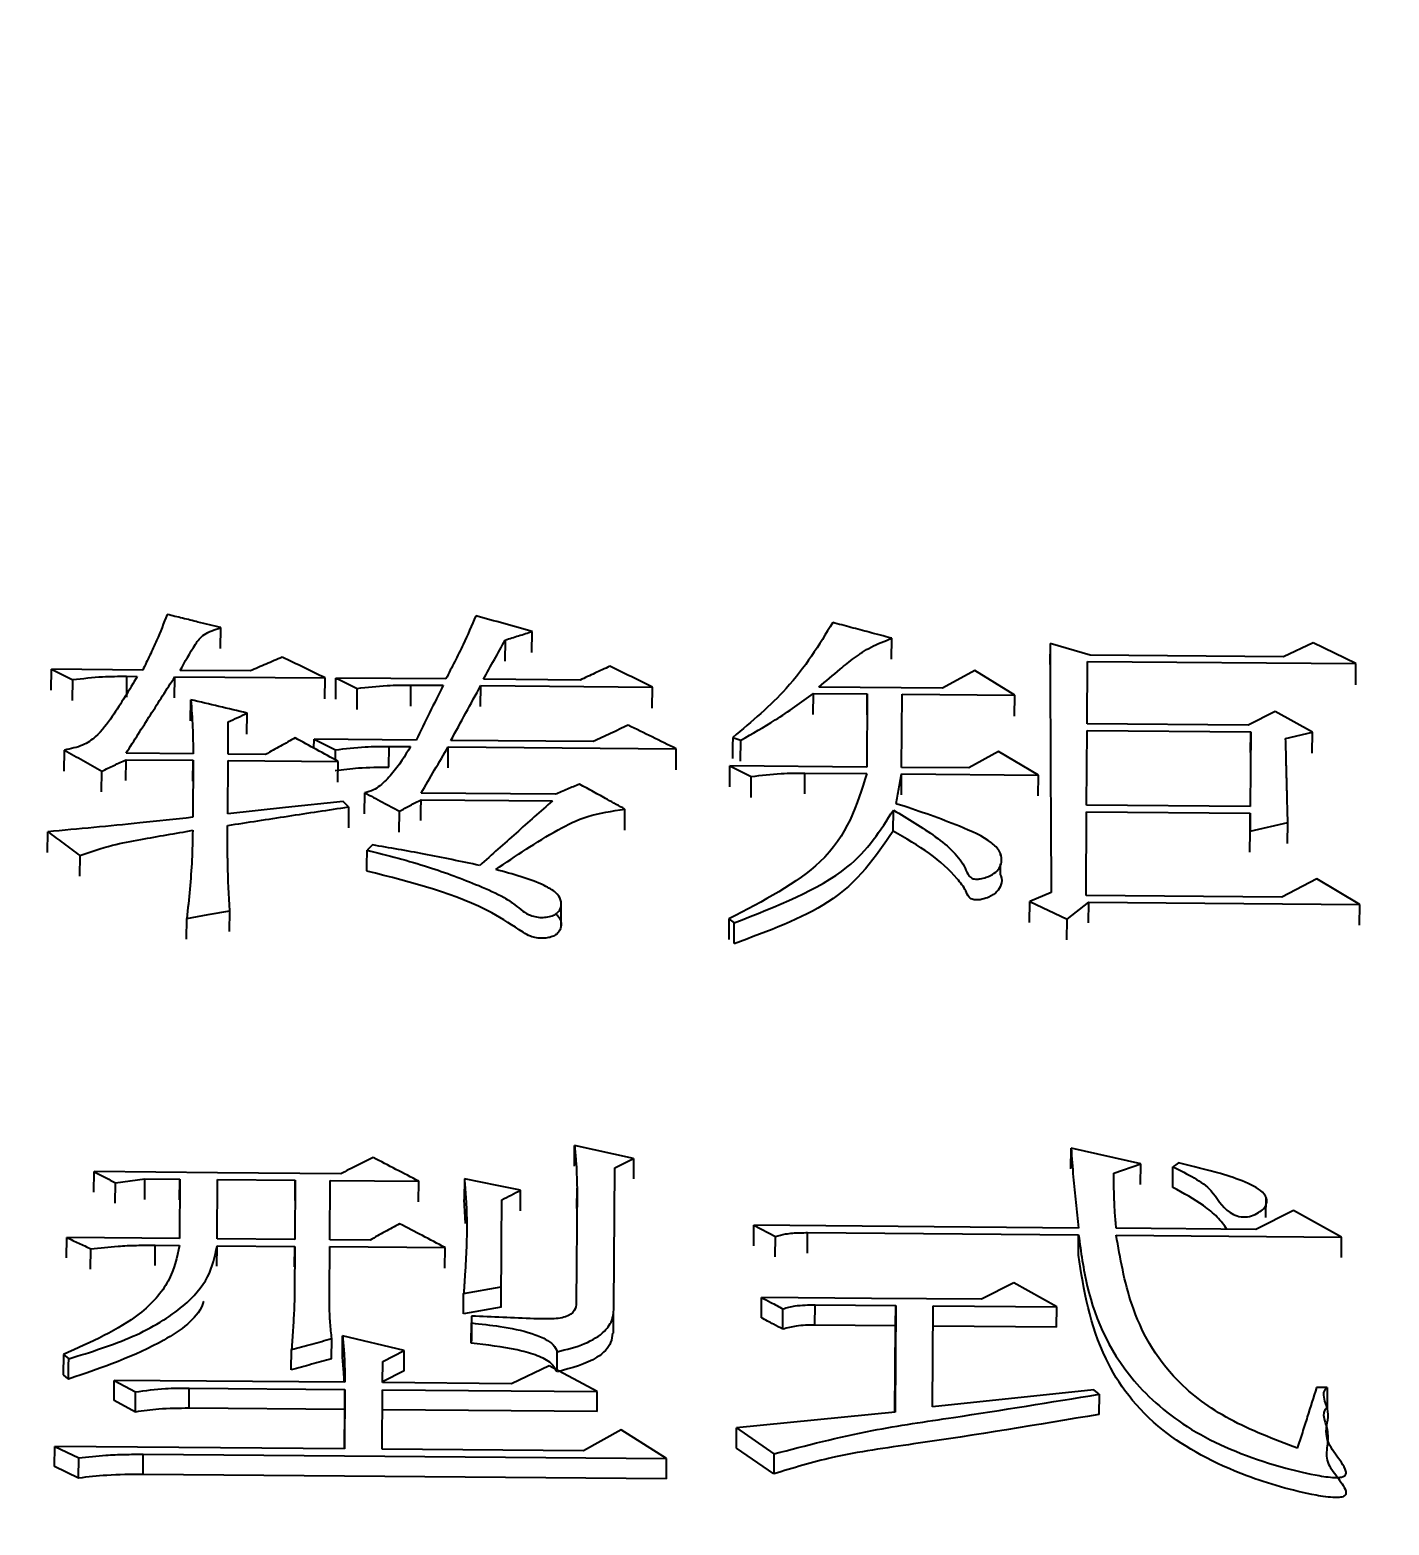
# Model space of a CAD drawing. Header units: millimetres. Extents: x 1726 to 4771, y 590 to 2743.
# Drawn here: x 2463.23 to 2468.71, y 2326.59 to 2332.62 of the extents above; entities that cross this region are included whole.
import ezdxf

# ---------------------------------------------------------------- set-up
doc = ezdxf.new("R2010")
doc.units = ezdxf.units.MM
doc.layers.add('AM_5', color=3, linetype='Continuous', lineweight=25)
doc.styles.add('SLDTEXTSTYLE1', font='txt.shx', dxfattribs={"width": 0.7, "bigfont": 'gbcbig.shx'})
doc.dimstyles.new('SLDDIMSTYLE12$0', dxfattribs={"dimtxt": 12, "dimasz": 10, "dimexe": 0, "dimexo": 0.0625, "dimgap": 0.875, "dimtad": 1, "dimdec": 1, "dimlfac": 1.8, "dimrnd": 1e-09, "dimzin": 12, "dimdsep": 46, "dimtxsty": 'SLDTEXTSTYLE1', "dimcen": 0.09, "dimdle": 8.16, "dimclrd": 3, "dimclre": 3, "dimadec": 0, "dimazin": 3, "dimtfac": 1, "dimtdec": 1, "dimtofl": 0, "dimtmove": 0, "dimatfit": 3, "dimfxl": 0, "dimfrac": 2, "dimtolj": 1, "dimlwd": 5, "dimlwe": 5, "dimarcsym": 0})

# ---------------------------------------------------------------- blocks, each defined once
blk = doc.blocks.new('*D50')
at = {"layer": 'AM_5', "color": 3, "lineweight": 5, "transparency": 16777216}
blk.add_line((2709.5179, 2483.6796), (2315.1182, 2483.6796), dxfattribs=at)
at = {"layer": 'AM_5', "color": 3, "linetype": 'Continuous', "lineweight": 5, "transparency": 16777216}
for p, q in [((2315.1182, 2473.6796), (2315.1182, 2159.8939)), ((2721.1936, 2149.8939), (2315.1182, 2149.8939))]:
    blk.add_line(p, q, dxfattribs=at)
at = {"layer": 'AM_5', "color": 3, "transparency": 16777216}
for points in [[(2313.4515, 2473.6796), (2316.7848, 2473.6796), (2315.1182, 2483.6796)], [(2313.4515, 2159.8939), (2316.7848, 2159.8939), (2315.1182, 2149.8939)]]:
    blk.add_solid(points, dxfattribs=at)
at = {"layer": 'Defpoints', "color": 0, "transparency": 16777216}
for p in [(2709.5804, 2483.6796), (2315.1182, 2149.8939), (2721.2561, 2149.8939)]:
    blk.add_point(p, dxfattribs=at)
at = {"layer": 'AM_5', "color": 0, "transparency": 16777216, "insert": (2300.5289, 2316.7867), "char_height": 12, "attachment_point": 5, "rotation": 90, "style": 'SLDTEXTSTYLE1'}
blk.add_mtext('\\A1;{\\H2.28571x;335}', dxfattribs=at)

msp = doc.modelspace()

# ---------------------------------------------------------------- linework, layer by layer
at = {"color": 7, "linetype": 'Continuous', "lineweight": 25}
for p, q in [((2464.0028, 2330.1263), (2464.0035, 2330.2112)), ((2465.2574, 2330.1108), (2465.2582, 2330.1957)), ((2465.1498, 2330.1609), (2465.149, 2330.0761)), ((2466.7068, 2330.0835), (2466.7076, 2330.1683)), ((2467.3456, 2330.1477), (2467.3449, 2330.0629)), ((2467.5076, 2330.1004), (2467.3456, 2330.1477)), ((2468.4058, 2330.1491), (2468.2864, 2330.094)), ((2468.5783, 2330.066), (2468.4058, 2330.1491)), ((2467.4952, 2329.8231), (2467.4967, 2330.075)), ((2467.4967, 2330.075), (2468.5783, 2330.066)), ((2468.2864, 2330.094), (2467.5076, 2330.1004)), ((2463.3201, 2329.9585), (2463.3209, 2330.0432)), ((2463.6887, 2330.0401), (2463.3209, 2330.0432)), ((2463.6236, 2330.015), (2463.6229, 2329.9303)), ((2463.6236, 2330.015), (2463.6669, 2330.0146)), ((2463.8176, 2329.9287), (2463.8184, 2330.0134)), ((2463.8184, 2330.0134), (2464.4241, 2330.0083)), ((2464.1214, 2330.0365), (2463.8401, 2330.0388)), ((2467.0421, 2330.0378), (2466.9119, 2329.9671)), ((2467.2038, 2329.9389), (2467.0421, 2330.0378)), ((2468.5776, 2329.9812), (2468.5783, 2330.066)), ((2463.4064, 2329.9168), (2463.4072, 2330.0014)), ((2464.4233, 2329.9237), (2464.4241, 2330.0083)), ((2464.4666, 2329.9233), (2464.4674, 2330.0079)), ((2464.9109, 2330.0043), (2464.4674, 2330.0079)), ((2464.5529, 2329.8815), (2464.5537, 2329.9661)), ((2464.7693, 2329.8951), (2464.7701, 2329.9797)), ((2464.7701, 2329.9797), (2464.8999, 2329.9787)), ((2465.0505, 2329.8928), (2465.0513, 2329.9774)), ((2465.0513, 2329.9774), (2465.7436, 2329.9716)), ((2465.4517, 2329.9998), (2465.0623, 2330.003)), ((2465.7428, 2329.887), (2465.7436, 2329.9716)), ((2466.9119, 2329.9671), (2466.4143, 2329.9712)), ((2463.8819, 2329.8357), (2463.8827, 2329.9202)), ((2466.3917, 2329.8611), (2466.3925, 2329.9457)), ((2466.3925, 2329.9457), (2466.6088, 2329.9439)), ((2466.6088, 2329.9439), (2466.6071, 2329.649)), ((2466.6081, 2329.8593), (2466.6088, 2329.9439)), ((2466.7477, 2329.6478), (2466.7495, 2329.9427)), ((2466.7495, 2329.9427), (2467.2038, 2329.9389)), ((2467.203, 2329.8543), (2467.2038, 2329.9389)), ((2464.0328, 2329.7016), (2464.0336, 2329.8312)), ((2464.1088, 2329.7823), (2464.1095, 2329.8667)), ((2468.2527, 2329.8735), (2468.1442, 2329.8177)), ((2468.4036, 2329.7897), (2468.2527, 2329.8735)), ((2467.4932, 2329.4954), (2467.495, 2329.7972)), ((2467.495, 2329.7972), (2468.1548, 2329.7917)), ((2468.1442, 2329.8177), (2467.4952, 2329.8231)), ((2468.1548, 2329.7917), (2468.153, 2329.49)), ((2468.1541, 2329.7073), (2468.1548, 2329.7917)), ((2468.2953, 2329.7647), (2468.4036, 2329.7897)), ((2468.4028, 2329.7052), (2468.4036, 2329.7897)), ((2463.3722, 2329.6332), (2463.373, 2329.7175)), ((2464.379, 2329.7254), (2464.3794, 2329.761)), ((2464.7904, 2329.7576), (2464.3794, 2329.761)), ((2464.4653, 2329.6779), (2464.4656, 2329.7188)), ((2464.6813, 2329.6482), (2464.6821, 2329.7326)), ((2464.6821, 2329.7326), (2464.7686, 2329.7318)), ((2464.9193, 2329.6463), (2464.92, 2329.7306)), ((2464.92, 2329.7306), (2465.8395, 2329.7229)), ((2465.5043, 2329.7516), (2464.931, 2329.7564)), ((2465.8387, 2329.6386), (2465.8395, 2329.7229)), ((2466.0669, 2329.7677), (2466.0993, 2329.7571)), ((2466.0985, 2329.6727), (2466.0993, 2329.7571)), ((2467.1375, 2329.7121), (2467.0181, 2329.6455)), ((2467.2992, 2329.6172), (2467.1375, 2329.7121)), ((2463.6209, 2329.5948), (2463.6216, 2329.679)), ((2463.6216, 2329.679), (2463.8921, 2329.6768)), ((2463.8922, 2329.7028), (2463.6218, 2329.705)), ((2463.8921, 2329.6768), (2463.8907, 2329.4468)), ((2463.8913, 2329.5925), (2463.8921, 2329.6768)), ((2464.0314, 2329.4614), (2464.0327, 2329.6756)), ((2464.0327, 2329.6756), (2464.4762, 2329.6719)), ((2464.1843, 2329.7003), (2464.0328, 2329.7016)), ((2464.4754, 2329.5877), (2464.4762, 2329.6719)), ((2466.0546, 2329.5693), (2466.0554, 2329.6536)), ((2466.0554, 2329.6536), (2466.1417, 2329.6112)), ((2466.6071, 2329.649), (2466.0554, 2329.6536)), ((2467.0181, 2329.6455), (2466.7477, 2329.6478)), ((2463.5232, 2329.5488), (2463.524, 2329.633)), ((2466.1409, 2329.527), (2466.1417, 2329.6112)), ((2466.3574, 2329.5408), (2466.3581, 2329.625)), ((2466.3581, 2329.625), (2466.6069, 2329.6229)), ((2466.7468, 2329.5375), (2466.7475, 2329.6218)), ((2466.7475, 2329.6218), (2467.2992, 2329.6172)), ((2467.2984, 2329.533), (2467.2992, 2329.6172)), ((2464.5828, 2329.4613), (2464.5835, 2329.5459)), ((2465.3516, 2329.5394), (2464.8108, 2329.5439)), ((2464.5183, 2329.4888), (2464.4968, 2329.5099)), ((2464.5183, 2329.4888), (2464.5176, 2329.4048)), ((2464.723, 2329.3873), (2464.7238, 2329.4714)), ((2464.8106, 2329.5178), (2465.3406, 2329.5134)), ((2465.6318, 2329.3954), (2465.6326, 2329.4795)), ((2466.7135, 2329.3914), (2466.7143, 2329.4759)), ((2467.491, 2329.1318), (2467.493, 2329.4693)), ((2467.493, 2329.4693), (2468.1529, 2329.4638)), ((2468.153, 2329.49), (2467.4932, 2329.4954)), ((2468.1521, 2329.3797), (2468.1529, 2329.4638)), ((2468.1529, 2329.4638), (2468.1524, 2329.3903)), ((2468.1524, 2329.3903), (2468.3041, 2329.4258)), ((2468.3033, 2329.3418), (2468.3041, 2329.4258)), ((2463.3054, 2329.3047), (2463.3062, 2329.3886)), ((2468.1516, 2329.3064), (2468.1524, 2329.3903)), ((2463.4352, 2329.2928), (2463.4345, 2329.209)), ((2464.6148, 2329.3356), (2464.593, 2329.3147)), ((2467.1462, 2329.2928), (2467.1463, 2329.3009)), ((2467.1455, 2329.2166), (2467.1459, 2329.259)), ((2468.4217, 2329.1983), (2468.2806, 2329.1253)), ((2468.5942, 2329.0961), (2468.4217, 2329.1983)), ((2467.2629, 2329.0235), (2467.2637, 2329.1072)), ((2467.3504, 2329.1436), (2467.2637, 2329.1072)), ((2467.2637, 2329.1072), (2467.4147, 2329.0368)), ((2467.4147, 2329.0368), (2467.5017, 2329.1052)), ((2468.2806, 2329.1253), (2467.491, 2329.1318)), ((2467.5009, 2329.0216), (2467.5017, 2329.1052)), ((2467.5017, 2329.1052), (2468.5942, 2329.0961)), ((2464.0391, 2328.9866), (2464.0399, 2329.0702)), ((2465.375, 2329.0114), (2465.3758, 2329.0956)), ((2468.5934, 2329.0125), (2468.5942, 2329.0961)), ((2463.8658, 2328.9562), (2463.8666, 2329.0397)), ((2466.0517, 2329.0375), (2466.0732, 2329.0213)), ((2466.0725, 2328.9378), (2466.0732, 2329.0213)), ((2467.4139, 2328.9532), (2467.4147, 2329.0368)), ((2465.4287, 2328.0417), (2465.4295, 2328.1243)), ((2465.6672, 2328.0727), (2465.4295, 2328.1243)), ((2467.4299, 2328.0305), (2467.4307, 2328.1131)), ((2467.7115, 2328.0502), (2467.4307, 2328.1131)), ((2465.5878, 2327.4777), (2465.5912, 2328.0347)), ((2465.5912, 2328.0347), (2465.6672, 2328.0727)), ((2465.6672, 2328.0727), (2465.6664, 2327.9902)), ((2467.6031, 2328.0125), (2467.7115, 2328.0502)), ((2467.7108, 2327.9677), (2467.7115, 2328.0502)), ((2467.8405, 2327.9555), (2467.8413, 2328.0381)), ((2463.4918, 2327.9366), (2463.4925, 2328.0191)), ((2463.578, 2327.8917), (2463.5788, 2327.9741)), ((2463.6971, 2327.9073), (2463.6979, 2327.9897)), ((2463.6979, 2327.9897), (2463.8385, 2327.9885)), ((2463.8385, 2327.9885), (2463.837, 2327.7498)), ((2463.8377, 2327.9061), (2463.8385, 2327.9885)), ((2463.9885, 2327.7485), (2463.9899, 2327.9873)), ((2463.9899, 2327.9873), (2464.3036, 2327.9847)), ((2464.3036, 2327.9847), (2464.3022, 2327.7459)), ((2464.3029, 2327.9023), (2464.3036, 2327.9847)), ((2464.4428, 2327.7447), (2464.4443, 2327.9835)), ((2464.4443, 2327.9835), (2464.8012, 2327.9805)), ((2464.8004, 2327.8981), (2464.8012, 2327.9805)), ((2464.9852, 2327.9901), (2464.9844, 2327.9076)), ((2464.99, 2327.8102), (2464.9844, 2327.9075)), ((2465.2113, 2327.8615), (2465.212, 2327.9439)), ((2465.4393, 2327.9531), (2465.4364, 2327.4902)), ((2465.4385, 2327.8707), (2465.4393, 2327.9531)), ((2468.2158, 2327.8338), (2468.2165, 2327.9167)), ((2468.327, 2327.8626), (2468.1751, 2327.7861)), ((2468.521, 2327.7554), (2468.327, 2327.8626)), ((2466.1515, 2327.7207), (2466.1523, 2327.8029)), ((2466.1523, 2327.8029), (2466.2386, 2327.7577)), ((2467.4611, 2327.792), (2466.1523, 2327.8029)), ((2468.1751, 2327.7861), (2467.6126, 2327.7907)), ((2463.3819, 2327.6714), (2463.3827, 2327.7536)), ((2463.837, 2327.7498), (2463.3827, 2327.7536)), ((2463.7387, 2327.6405), (2463.7395, 2327.7227)), ((2463.7395, 2327.7227), (2463.8368, 2327.7219)), ((2463.9875, 2327.6385), (2463.9883, 2327.7206)), ((2463.9883, 2327.7206), (2464.302, 2327.718)), ((2464.3022, 2327.7459), (2463.9885, 2327.7485)), ((2464.605, 2327.7434), (2464.4428, 2327.7447)), ((2466.2378, 2327.6755), (2466.2386, 2327.7577)), ((2466.3677, 2327.6911), (2466.3685, 2327.7733)), ((2466.3685, 2327.7733), (2467.461, 2327.7642)), ((2467.4602, 2327.682), (2467.461, 2327.7642)), ((2467.6124, 2327.7629), (2468.521, 2327.7554)), ((2468.5203, 2327.6732), (2468.521, 2327.7554)), ((2463.479, 2327.626), (2463.4798, 2327.7081)), ((2464.302, 2327.718), (2464.3008, 2327.5333)), ((2464.3012, 2327.6359), (2464.302, 2327.718)), ((2464.4415, 2327.5322), (2464.4426, 2327.7169)), ((2464.4426, 2327.7169), (2464.9077, 2327.713)), ((2464.907, 2327.6308), (2464.9077, 2327.713)), ((2464.9823, 2327.5277), (2465.1339, 2327.5545)), ((2465.1331, 2327.4725), (2465.1339, 2327.5545)), ((2467.2001, 2327.5709), (2467.0699, 2327.5047)), ((2467.3726, 2327.4741), (2467.2001, 2327.5709)), ((2464.9815, 2327.4457), (2464.9823, 2327.5277)), ((2466.1822, 2327.4301), (2466.1829, 2327.512)), ((2466.3983, 2327.4003), (2466.3991, 2327.4822)), ((2466.3991, 2327.4822), (2466.7236, 2327.4795)), ((2466.7236, 2327.4795), (2466.7209, 2327.0494)), ((2466.7228, 2327.3976), (2466.7236, 2327.4795)), ((2465.1331, 2327.4725), (2464.9815, 2327.4457)), ((2465.0142, 2327.4374), (2465.0134, 2327.3556)), ((2465.0142, 2327.4374), (2465.014, 2327.4093)), ((2465.5862, 2327.3679), (2465.5869, 2327.4497)), ((2466.8725, 2327.0709), (2466.875, 2327.4782)), ((2466.875, 2327.4782), (2467.3726, 2327.4741)), ((2467.3719, 2327.3922), (2467.3726, 2327.4741)), ((2465.0132, 2327.3275), (2465.014, 2327.4093)), ((2466.7228, 2327.3976), (2466.3983, 2327.4003)), ((2466.7207, 2327.0494), (2466.7228, 2327.3976)), ((2467.3719, 2327.3922), (2466.8743, 2327.3963)), ((2464.2878, 2327.2208), (2464.2886, 2327.3024)), ((2464.4503, 2327.2646), (2464.4511, 2327.3463)), ((2464.4937, 2327.2755), (2464.4944, 2327.3572)), ((2464.7429, 2327.2986), (2464.4944, 2327.3572)), ((2464.6561, 2327.2541), (2464.7429, 2327.2986)), ((2464.7421, 2327.217), (2464.7429, 2327.2986)), ((2463.3689, 2327.2818), (2463.3682, 2327.2002)), ((2463.3689, 2327.2818), (2463.3905, 2327.2646)), ((2464.6555, 2327.169), (2464.6561, 2327.2541)), ((2465.3588, 2327.22), (2465.3594, 2327.2935)), ((2463.5731, 2327.0965), (2463.5738, 2327.178)), ((2463.5738, 2327.178), (2463.6601, 2327.1318)), ((2464.5041, 2327.1703), (2463.5738, 2327.178)), ((2464.7421, 2327.217), (2464.6556, 2327.1726)), ((2465.3266, 2327.2372), (2465.1747, 2327.1647)), ((2465.5207, 2327.1334), (2465.3266, 2327.2372)), ((2463.6593, 2327.0504), (2463.6601, 2327.1318)), ((2463.8758, 2327.0656), (2463.8765, 2327.1471)), ((2463.8765, 2327.1471), (2464.5039, 2327.1418)), ((2464.5039, 2327.1418), (2464.5024, 2326.9022)), ((2464.5032, 2327.0604), (2464.5039, 2327.1418)), ((2464.6538, 2326.901), (2464.6554, 2327.1406)), ((2464.6554, 2327.1406), (2465.5207, 2327.1334)), ((2465.1747, 2327.1647), (2464.6555, 2327.169)), ((2465.5199, 2327.052), (2465.5207, 2327.1334)), ((2467.522, 2327.1395), (2466.8725, 2327.0709)), ((2467.5435, 2327.1222), (2467.522, 2327.1395)), ((2467.5435, 2327.1222), (2467.5427, 2327.0408)), ((2468.4632, 2327.1487), (2468.4199, 2327.149)), ((2468.4632, 2327.1487), (2468.4624, 2327.0672)), ((2463.6593, 2327.0504), (2463.5731, 2327.0965)), ((2464.5032, 2327.0604), (2463.8758, 2327.0656)), ((2464.5022, 2326.9022), (2464.5032, 2327.0604)), ((2465.5199, 2327.052), (2464.6546, 2327.0592)), ((2466.7209, 2327.0494), (2466.0823, 2326.9863)), ((2465.6171, 2326.9787), (2465.4651, 2326.8942)), ((2465.8003, 2326.8628), (2465.6171, 2326.9787)), ((2466.0815, 2326.9051), (2466.0823, 2326.9863)), ((2466.0823, 2326.9863), (2466.233, 2326.8821)), ((2463.3334, 2326.8308), (2463.3342, 2326.912)), ((2463.3342, 2326.912), (2463.4312, 2326.8653)), ((2464.5024, 2326.9022), (2463.3342, 2326.912)), ((2463.6902, 2326.7993), (2463.691, 2326.8803)), ((2463.6909, 2326.8803), (2465.8003, 2326.8628)), ((2465.4651, 2326.8942), (2464.6538, 2326.901)), ((2466.2323, 2326.801), (2466.0815, 2326.9051)), ((2466.233, 2326.8821), (2466.2323, 2326.801)), ((2463.4305, 2326.7842), (2463.3334, 2326.8308)), ((2463.4305, 2326.7842), (2463.4312, 2326.8653)), ((2465.7995, 2326.7817), (2465.8003, 2326.8628)), ((2465.7995, 2326.7817), (2463.6902, 2326.7993))]:
    msp.add_line(p, q, dxfattribs=at)
at = {"color": 7, "linetype": 'Continuous', "lineweight": 25, "flags": 128}
for points in [[(2466.0669, 2329.7677), (2466.0666, 2329.735), (2466.0664, 2329.7089), (2466.0661, 2329.6833)], [(2464.4968, 2329.5099), (2464.2641, 2329.4857), (2464.0314, 2329.4614)], [(2464.8098, 2329.4337), (2464.81, 2329.4546), (2464.8102, 2329.4759), (2464.8106, 2329.5178)], [(2464.5922, 2329.2308), (2464.5924, 2329.2515), (2464.5926, 2329.2726), (2464.5928, 2329.2936), (2464.593, 2329.3147)], [(2463.8666, 2329.0397), (2463.9532, 2329.055), (2464.0399, 2329.0702)], [(2466.0517, 2329.0375), (2466.0514, 2329.0069), (2466.0512, 2328.9802), (2466.0509, 2328.9539)], [(2467.863, 2328.0544), (2467.8522, 2328.0463), (2467.8413, 2328.0381)], [(2464.4877, 2328.0108), (2463.9901, 2328.0149), (2463.4925, 2328.0191)], [(2463.5788, 2327.9741), (2463.6383, 2327.9819), (2463.6979, 2327.9897)], [(2465.212, 2327.9439), (2465.1176, 2327.9631), (2465.0514, 2327.9766), (2464.9852, 2327.9901)], [(2467.0699, 2327.5047), (2466.6264, 2327.5084), (2466.1829, 2327.512)], [(2466.2684, 2327.3845), (2466.2688, 2327.4254), (2466.2692, 2327.4664)], [(2463.3897, 2327.183), (2463.39, 2327.2133), (2463.3902, 2327.2389), (2463.3905, 2327.2646)], [(2463.3682, 2327.2002), (2463.379, 2327.1916), (2463.3897, 2327.183)]]:
    msp.add_lwpolyline(points, dxfattribs=at)
at = {"color": 7, "linetype": 'Continuous', "lineweight": 25}
for points, knots in [([(2463.7874, 2330.2639), (2463.7737, 2330.2291), (2463.7522, 2330.1743), (2463.7176, 2330.0999), (2463.6983, 2330.06), (2463.6887, 2330.0401)], [0, 0, 0, 0, 0.4650771, 0.7325154, 1, 1, 1, 1]), ([(2464.0035, 2330.2112), (2463.9728, 2330.2187), (2463.9215, 2330.2312), (2463.8495, 2330.2488), (2463.8081, 2330.2589), (2463.7874, 2330.2639)], [0, 0, 0, 0, 0.425233, 0.7126165, 1, 1, 1, 1]), ([(2465.0314, 2330.2586), (2465.0148, 2330.2202), (2464.9882, 2330.1586), (2464.9464, 2330.0739), (2464.9227, 2330.0275), (2464.9109, 2330.0043)], [0, 0, 0, 0, 0.452168, 0.726066, 1, 1, 1, 1]), ([(2465.2582, 2330.1957), (2465.2204, 2330.2062), (2465.1448, 2330.2272), (2465.0692, 2330.2482), (2465.0314, 2330.2586)], [0, 0, 0, 0, 0.499999, 1, 1, 1, 1]), ([(2463.8401, 2330.0388), (2463.8591, 2330.0738), (2463.8856, 2330.1226), (2463.9309, 2330.1864), (2463.9791, 2330.2029), (2464.0035, 2330.2112)], [0, 0, 0, 0, 0.554938, 0.774738, 1, 1, 1, 1]), ([(2465.1498, 2330.1609), (2465.1678, 2330.1667), (2465.204, 2330.1783), (2465.2401, 2330.1899), (2465.2582, 2330.1957)], [0, 0, 0, 0, 0.499998, 1, 1, 1, 1]), ([(2466.4698, 2330.2314), (2466.4147, 2330.141), (2466.3157, 2329.9786), (2466.1433, 2329.8325), (2466.0669, 2329.7677)], [0, 0, 0, 0, 0.556947, 1, 1, 1, 1]), ([(2466.7076, 2330.1683), (2466.6774, 2330.1764), (2466.6227, 2330.1909), (2466.5435, 2330.2119), (2466.4944, 2330.2249), (2466.4698, 2330.2314)], [0, 0, 0, 0, 0.380374, 0.690187, 1, 1, 1, 1]), ([(2465.0623, 2330.003), (2465.0769, 2330.0294), (2465.106, 2330.0821), (2465.1352, 2330.1347), (2465.1498, 2330.1609)], [0, 0, 0, 0, 0.499999, 1, 1, 1, 1]), ([(2466.4143, 2329.9712), (2466.4426, 2329.9954), (2466.4892, 2330.0353), (2466.5566, 2330.0899), (2466.6215, 2330.1345), (2466.6787, 2330.157), (2466.7076, 2330.1683)], [0, 0, 0, 0, 0.336864, 0.555373, 0.775639, 1, 1, 1, 1]), ([(2467.3456, 2330.1477), (2467.3459, 2330.0923), (2467.3464, 2329.9814), (2467.3471, 2329.8136), (2467.3476, 2329.6729), (2467.3482, 2329.5315), (2467.3489, 2329.4056), (2467.3498, 2329.2668), (2467.3502, 2329.1847), (2467.3504, 2329.1436)], [0, 0, 0, 0, 0.168661, 0.337321, 0.505982, 0.590312, 0.758972, 0.879486, 1, 1, 1, 1]), ([(2464.2515, 2330.0918), (2464.2298, 2330.0826), (2464.1864, 2330.0641), (2464.1431, 2330.0457), (2464.1214, 2330.0365)], [0, 0, 0, 0, 0.499998, 1, 1, 1, 1]), ([(2464.4241, 2330.0083), (2464.3953, 2330.0222), (2464.3378, 2330.0501), (2464.2803, 2330.0779), (2464.2515, 2330.0918)], [0, 0, 0, 0, 0.5, 1, 1, 1, 1]), ([(2463.3209, 2330.0432), (2463.3353, 2330.0362), (2463.3641, 2330.0223), (2463.3928, 2330.0083), (2463.4072, 2330.0014)], [0, 0, 0, 0, 0.5, 1, 1, 1, 1]), ([(2463.6669, 2330.0146), (2463.6346, 2329.9603), (2463.5854, 2329.8776), (2463.5168, 2329.7834), (2463.4507, 2329.7339), (2463.3992, 2329.723), (2463.3731, 2329.7175)], [0, 0, 0, 0, 0.493627, 0.751972, 0.874128, 1, 1, 1, 1]), ([(2463.4072, 2330.0014), (2463.447, 2330.0061), (2463.5182, 2330.0147), (2463.5914, 2330.0149), (2463.6236, 2330.015)], [0, 0, 0, 0, 0.558835, 1, 1, 1, 1]), ([(2463.6218, 2329.705), (2463.6546, 2329.7566), (2463.7201, 2329.8599), (2463.7856, 2329.9622), (2463.8184, 2330.0134)], [0, 0, 0, 0, 0.5, 1, 1, 1, 1]), ([(2465.571, 2330.0552), (2465.5511, 2330.0459), (2465.5114, 2330.0275), (2465.4716, 2330.009), (2465.4517, 2329.9998)], [0, 0, 0, 0, 0.499998, 1, 1, 1, 1]), ([(2465.7436, 2329.9716), (2465.7148, 2329.9856), (2465.6573, 2330.0135), (2465.5998, 2330.0413), (2465.571, 2330.0552)], [0, 0, 0, 0, 0.5, 1, 1, 1, 1]), ([(2464.4674, 2330.0079), (2464.4817, 2330.001), (2464.5105, 2329.987), (2464.5393, 2329.9731), (2464.5537, 2329.9661)], [0, 0, 0, 0, 0.5, 1, 1, 1, 1]), ([(2464.5537, 2329.9661), (2464.5934, 2329.9709), (2464.6646, 2329.9795), (2464.7378, 2329.9797), (2464.7701, 2329.9797)], [0, 0, 0, 0, 0.558835, 1, 1, 1, 1]), ([(2464.8999, 2329.9787), (2464.8816, 2329.9419), (2464.8451, 2329.8685), (2464.8086, 2329.7946), (2464.7904, 2329.7576)], [0, 0, 0, 0, 0.5, 1, 1, 1, 1]), ([(2464.931, 2329.7564), (2464.9511, 2329.7934), (2464.9912, 2329.8673), (2465.0313, 2329.9407), (2465.0513, 2329.9774)], [0, 0, 0, 0, 0.5, 1, 1, 1, 1]), ([(2463.8827, 2329.9202), (2463.8842, 2329.9018), (2463.8871, 2329.865), (2463.8911, 2329.7926), (2463.8918, 2329.7384), (2463.8922, 2329.7028)], [0, 0, 0, 0, 0.254777, 0.5095604, 1, 1, 1, 1]), ([(2464.1095, 2329.8667), (2464.0717, 2329.8757), (2463.9961, 2329.8935), (2463.9205, 2329.9113), (2463.8827, 2329.9202)], [0, 0, 0, 0, 0.499999, 1, 1, 1, 1]), ([(2466.0993, 2329.7571), (2466.1465, 2329.784), (2466.2226, 2329.8274), (2466.3176, 2329.8915), (2466.3675, 2329.9276), (2466.3925, 2329.9457)], [0, 0, 0, 0, 0.450179, 0.724893, 1, 1, 1, 1]), ([(2464.0336, 2329.8312), (2464.0463, 2329.8371), (2464.0716, 2329.849), (2464.0969, 2329.8608), (2464.1095, 2329.8667)], [0, 0, 0, 0, 0.500001, 1, 1, 1, 1]), ([(2465.6453, 2329.8178), (2465.6218, 2329.8068), (2465.5748, 2329.7848), (2465.5278, 2329.7627), (2465.5043, 2329.7516)], [0, 0, 0, 0, 0.499999, 1, 1, 1, 1]), ([(2465.8395, 2329.7229), (2465.8071, 2329.7387), (2465.7424, 2329.7704), (2465.6777, 2329.802), (2465.6453, 2329.8178)], [0, 0, 0, 0, 0.5, 1, 1, 1, 1]), ([(2463.373, 2329.7175), (2463.3982, 2329.7034), (2463.4485, 2329.6753), (2463.4988, 2329.6471), (2463.524, 2329.633)], [0, 0, 0, 0, 0.5, 1, 1, 1, 1]), ([(2464.3037, 2329.7668), (2464.2838, 2329.7558), (2464.244, 2329.7336), (2464.2042, 2329.7114), (2464.1843, 2329.7003)], [0, 0, 0, 0, 0.499998, 1, 1, 1, 1]), ([(2464.4762, 2329.6719), (2464.4474, 2329.6877), (2464.3899, 2329.7194), (2464.3324, 2329.751), (2464.3037, 2329.7668)], [0, 0, 0, 0, 0.5, 1, 1, 1, 1]), ([(2464.3794, 2329.761), (2464.3937, 2329.754), (2464.4225, 2329.7399), (2464.4513, 2329.7258), (2464.4656, 2329.7188)], [0, 0, 0, 0, 0.5, 1, 1, 1, 1]), ([(2464.4656, 2329.7188), (2464.5054, 2329.7236), (2464.5766, 2329.7323), (2464.6498, 2329.7325), (2464.6821, 2329.7326)], [0, 0, 0, 0, 0.558835, 1, 1, 1, 1]), ([(2464.7686, 2329.7318), (2464.7455, 2329.6939), (2464.7122, 2329.6391), (2464.6562, 2329.5821), (2464.6205, 2329.5555), (2464.596, 2329.5491), (2464.5836, 2329.5459)], [0, 0, 0, 0, 0.554179, 0.800397, 0.899211, 1, 1, 1, 1]), ([(2464.8108, 2329.5439), (2464.829, 2329.5751), (2464.8654, 2329.6375), (2464.9018, 2329.6996), (2464.92, 2329.7306)], [0, 0, 0, 0, 0.5, 1, 1, 1, 1]), ([(2468.3041, 2329.4258), (2468.303, 2329.4678), (2468.3019, 2329.5124), (2468.3006, 2329.5595), (2468.3004, 2329.57), (2468.3001, 2329.5804), (2468.2998, 2329.5909), (2468.2996, 2329.6013), (2468.2993, 2329.6118), (2468.299, 2329.6248), (2468.2987, 2329.6352), (2468.2984, 2329.6456), (2468.2981, 2329.6561), (2468.2979, 2329.6665), (2468.2974, 2329.6847), (2468.2966, 2329.7166), (2468.2958, 2329.7458), (2468.2953, 2329.7647)], [0, 0, 0, 0, 0.369844, 0.392959, 0.416074, 0.462305, 0.48542, 0.508535, 0.554765, 0.577881, 0.624111, 0.647226, 0.670342, 0.716572, 0.739687, 0.832148, 1, 1, 1, 1]), ([(2463.524, 2329.633), (2463.5403, 2329.6406), (2463.5728, 2329.656), (2463.6054, 2329.6713), (2463.6216, 2329.679)], [0, 0, 0, 0, 0.500002, 1, 1, 1, 1]), ([(2464.6813, 2329.6478), (2464.6402, 2329.6475), (2464.567, 2329.647), (2464.496, 2329.638), (2464.4649, 2329.634)], [0, 0, 0, 0, 0.5610854, 1, 1, 1, 1]), ([(2466.6069, 2329.6229), (2466.5681, 2329.4974), (2466.4977, 2329.27), (2466.1897, 2329.1095), (2466.0517, 2329.0375)], [0, 0, 0, 0, 0.551707, 1, 1, 1, 1]), ([(2466.1417, 2329.6112), (2466.1815, 2329.616), (2466.2527, 2329.6247), (2466.3258, 2329.6249), (2466.3581, 2329.625)], [0, 0, 0, 0, 0.558835, 1, 1, 1, 1]), ([(2466.7252, 2329.5018), (2466.7289, 2329.5219), (2466.7345, 2329.5519), (2466.742, 2329.5918), (2466.7457, 2329.6118), (2466.7475, 2329.6218)], [0, 0, 0, 0, 0.4999991, 0.7499992, 1, 1, 1, 1]), ([(2464.5836, 2329.5458), (2464.5956, 2329.5395), (2464.6196, 2329.5267), (2464.6663, 2329.5019), (2464.7011, 2329.4834), (2464.7238, 2329.4714)], [0, 0, 0, 0, 0.257094, 0.514188, 1, 1, 1, 1]), ([(2465.4492, 2329.5804), (2465.4329, 2329.5736), (2465.4004, 2329.5599), (2465.3679, 2329.5463), (2465.3516, 2329.5394)], [0, 0, 0, 0, 0.5, 1, 1, 1, 1]), ([(2465.6325, 2329.4795), (2465.6089, 2329.4925), (2465.5666, 2329.5159), (2465.5055, 2329.5495), (2465.468, 2329.5701), (2465.4492, 2329.5804)], [0, 0, 0, 0, 0.386049, 0.693024, 1, 1, 1, 1]), ([(2464.0311, 2329.4141), (2464.1123, 2329.4266), (2464.2747, 2329.4515), (2464.4371, 2329.4764), (2464.5183, 2329.4888)], [0, 0, 0, 0, 0.5, 1, 1, 1, 1]), ([(2464.7238, 2329.4714), (2464.7382, 2329.4791), (2464.7672, 2329.4946), (2464.7961, 2329.5101), (2464.8106, 2329.5178)], [0, 0, 0, 0, 0.500001, 1, 1, 1, 1]), ([(2465.3406, 2329.5134), (2465.2917, 2329.4701), (2465.1938, 2329.3836), (2465.0959, 2329.2964), (2465.047, 2329.2528)], [0, 0, 0, 0, 0.5, 1, 1, 1, 1]), ([(2465.1118, 2329.2364), (2465.1922, 2329.291), (2465.3046, 2329.3674), (2465.4775, 2329.4565), (2465.5804, 2329.4718), (2465.6325, 2329.4795)], [0, 0, 0, 0, 0.553442, 0.773992, 1, 1, 1, 1]), ([(2466.0732, 2329.0213), (2466.2441, 2329.0885), (2466.5452, 2329.2069), (2466.6632, 2329.3946), (2466.7142, 2329.4758)], [0, 0, 0, 0, 0.56753, 1, 1, 1, 1]), ([(2466.7143, 2329.4758), (2466.7726, 2329.4412), (2466.8896, 2329.3715), (2466.9935, 2329.2788), (2467.0119, 2329.2187), (2467.0243, 2329.2053), (2467.0317, 2329.2007), (2467.0403, 2329.1983), (2467.0512, 2329.1974), (2467.0684, 2329.1989), (2467.0942, 2329.2061), (2467.1224, 2329.2204), (2467.1455, 2329.2446), (2467.1536, 2329.2754), (2467.1454, 2329.3114), (2467.0942, 2329.3621), (2466.9531, 2329.4241), (2466.8187, 2329.4715), (2466.7312, 2329.4999), (2466.7252, 2329.5018)], [0, 0, 0, 0, 0.181627, 0.364877, 0.405345, 0.414708, 0.422096, 0.428255, 0.434387, 0.44497, 0.464039, 0.494559, 0.524876, 0.568261, 0.613388, 0.663291, 0.787095, 0.985392, 1, 1, 1, 1]), ([(2463.8907, 2329.4468), (2463.8195, 2329.439), (2463.6869, 2329.4245), (2463.4919, 2329.4055), (2463.3681, 2329.3942), (2463.3062, 2329.3886)], [0, 0, 0, 0, 0.366425, 0.683185, 1, 1, 1, 1]), ([(2464.0399, 2329.0702), (2464.0362, 2329.1331), (2464.0325, 2329.1977), (2464.0315, 2329.2636), (2464.0314, 2329.2684), (2464.0313, 2329.2733), (2464.0313, 2329.2782), (2464.0312, 2329.283), (2464.0311, 2329.2879), (2464.0311, 2329.2928), (2464.0311, 2329.2976), (2464.031, 2329.3041), (2464.031, 2329.3106), (2464.0309, 2329.3171), (2464.0309, 2329.3219), (2464.0309, 2329.3268), (2464.0309, 2329.3317), (2464.0309, 2329.3365), (2464.0309, 2329.3414), (2464.0309, 2329.3462), (2464.0309, 2329.3527), (2464.0309, 2329.3592), (2464.0309, 2329.3657), (2464.0309, 2329.3705), (2464.031, 2329.3754), (2464.031, 2329.3802), (2464.031, 2329.3851), (2464.031, 2329.3899), (2464.031, 2329.3947), (2464.031, 2329.3996), (2464.0311, 2329.4061), (2464.0311, 2329.4109), (2464.0311, 2329.4141)], [0, 0, 0, 0, 0.54643, 0.560604, 0.574777, 0.588951, 0.603124, 0.617298, 0.631471, 0.645645, 0.659818, 0.673992, 0.702339, 0.716512, 0.730686, 0.744859, 0.759033, 0.773206, 0.78738, 0.801553, 0.815726, 0.844073, 0.858247, 0.87242, 0.886594, 0.900767, 0.914941, 0.929114, 0.943288, 0.957461, 0.971635, 1, 1, 1, 1]), ([(2463.3062, 2329.3886), (2463.3277, 2329.3727), (2463.3707, 2329.3408), (2463.4137, 2329.3088), (2463.4352, 2329.2928)], [0, 0, 0, 0, 0.5, 1, 1, 1, 1]), ([(2463.4352, 2329.2928), (2463.4781, 2329.3076), (2463.5554, 2329.3345), (2463.7122, 2329.3633), (2463.8207, 2329.3822), (2463.8904, 2329.3943)], [0, 0, 0, 0, 0.308167, 0.555958, 1, 1, 1, 1]), ([(2463.8904, 2329.3943), (2463.8896, 2329.3546), (2463.8882, 2329.2759), (2463.8791, 2329.1577), (2463.8708, 2329.079), (2463.8666, 2329.0397)], [0, 0, 0, 0, 0.337206, 0.668546, 1, 1, 1, 1]), ([(2466.7134, 2329.3913), (2466.6434, 2329.288), (2466.5161, 2329.1003), (2466.2101, 2328.988), (2466.0725, 2328.9374)], [0, 0, 0, 0, 0.550182, 1, 1, 1, 1]), ([(2467.1441, 2329.2159), (2467.1452, 2329.2142), (2467.1541, 2329.201), (2467.1501, 2329.1766), (2467.1351, 2329.1467), (2467.1058, 2329.127), (2467.0776, 2329.1171), (2467.0582, 2329.1137), (2467.0455, 2329.1134), (2467.0353, 2329.1151), (2467.0266, 2329.1188), (2467.0138, 2329.1301), (2467.0042, 2329.159), (2466.9569, 2329.2198), (2466.8654, 2329.3042), (2466.7645, 2329.3621), (2466.7136, 2329.3914)], [0, 0, 0, 0, 0.011507, 0.090725, 0.150776, 0.211332, 0.249114, 0.267153, 0.282014, 0.292601, 0.303223, 0.319546, 0.376324, 0.489279, 0.742302, 1, 1, 1, 1]), ([(2464.593, 2329.3147), (2464.6768, 2329.2932), (2464.8345, 2329.2527), (2465.0148, 2329.1844), (2465.133, 2329.1334), (2465.1873, 2329.0962), (2465.217, 2329.0703), (2465.2458, 2329.0528), (2465.2754, 2329.0444), (2465.3024, 2329.0426), (2465.3285, 2329.0457), (2465.3498, 2329.0533), (2465.3661, 2329.0662), (2465.3769, 2329.0868), (2465.3767, 2329.1148), (2465.3544, 2329.1466), (2465.2705, 2329.1937), (2465.1808, 2329.2178), (2465.1118, 2329.2364)], [0, 0, 0, 0, 0.197358, 0.3716249, 0.4683837, 0.5171346, 0.5568494, 0.5883659, 0.6074848, 0.6266416, 0.6455355, 0.6637355, 0.6799587, 0.7065159, 0.7474695, 0.7881591, 0.8371879, 1, 1, 1, 1]), ([(2465.047, 2329.2528), (2465.0098, 2329.2606), (2464.9354, 2329.2763), (2464.7921, 2329.3052), (2464.6844, 2329.3237), (2464.6148, 2329.3356)], [0, 0, 0, 0, 0.2609834, 0.5219792, 1, 1, 1, 1]), ([(2465.3528, 2329.0569), (2465.3556, 2329.0549), (2465.3702, 2329.0442), (2465.3768, 2329.0207), (2465.3736, 2328.9956), (2465.361, 2328.9781), (2465.3451, 2328.9676), (2465.3246, 2328.9613), (2465.3009, 2328.9588), (2465.2755, 2328.9604), (2465.2467, 2328.9681), (2465.1889, 2329.0041), (2465.0178, 2329.1221), (2464.7754, 2329.1838), (2464.5922, 2329.2304)], [0, 0, 0, 0, 0.01267, 0.066246, 0.113691, 0.139097, 0.16017, 0.181282, 0.202353, 0.225697, 0.249905, 0.287805, 0.462029, 1, 1, 1, 1]), ([(2465.4295, 2328.1243), (2465.4315, 2328.1044), (2465.4353, 2328.066), (2465.4381, 2328.0089), (2465.4389, 2327.9717), (2465.4393, 2327.9531)], [0, 0, 0, 0, 0.349385, 0.674644, 1, 1, 1, 1]), ([(2467.4307, 2328.1131), (2467.4334, 2328.0747), (2467.4385, 2328.0021), (2467.4489, 2327.8951), (2467.4571, 2327.8264), (2467.4611, 2327.792)], [0, 0, 0, 0, 0.360432, 0.680193, 1, 1, 1, 1]), ([(2464.6179, 2328.0759), (2464.5962, 2328.0651), (2464.5528, 2328.0434), (2464.5094, 2328.0217), (2464.4877, 2328.0108)], [0, 0, 0, 0, 0.499998, 1, 1, 1, 1]), ([(2464.8012, 2327.9805), (2464.7707, 2327.9965), (2464.7096, 2328.0283), (2464.6485, 2328.0601), (2464.6179, 2328.0759)], [0, 0, 0, 0, 0.5, 1, 1, 1, 1]), ([(2467.8413, 2328.0381), (2467.9002, 2328.0093), (2468.0042, 2327.9584), (2468.0363, 2327.8719), (2468.0973, 2327.8398), (2468.1333, 2327.834), (2468.167, 2327.8429), (2468.192, 2327.857), (2468.2111, 2327.8735), (2468.2205, 2327.8919), (2468.22, 2327.9109), (2468.2019, 2327.9438), (2468.1329, 2327.9792), (2468.0139, 2328.0186), (2467.9204, 2328.0408), (2467.863, 2328.0544)], [0, 0, 0, 0, 0.207899, 0.367255, 0.399925, 0.431308, 0.463075, 0.497006, 0.528572, 0.558381, 0.588718, 0.619577, 0.72297, 0.829976, 1, 1, 1, 1]), ([(2463.4925, 2328.0191), (2463.5069, 2328.0116), (2463.5357, 2327.9966), (2463.5644, 2327.9816), (2463.5788, 2327.9741)], [0, 0, 0, 0, 0.499999, 1, 1, 1, 1]), ([(2464.9852, 2327.9901), (2464.9853, 2327.9883), (2464.9856, 2327.9847), (2464.9861, 2327.9794), (2464.9865, 2327.9741), (2464.9869, 2327.9688), (2464.9874, 2327.9634), (2464.9878, 2327.9581), (2464.9882, 2327.9528), (2464.9886, 2327.9483), (2464.9889, 2327.9439), (2464.9893, 2327.9394), (2464.9898, 2327.9323), (2464.9903, 2327.9252), (2464.9909, 2327.9163), (2464.9915, 2327.9074), (2464.9922, 2327.8967), (2464.9933, 2327.8753), (2464.9952, 2327.8289), (2464.9952, 2327.7717), (2464.9937, 2327.7216), (2464.9927, 2327.6965), (2464.9919, 2327.6786), (2464.9912, 2327.6642), (2464.9903, 2327.6463), (2464.9894, 2327.6319), (2464.9884, 2327.6175), (2464.9877, 2327.6068), (2464.987, 2327.596), (2464.9863, 2327.5852), (2464.9857, 2327.5762), (2464.9852, 2327.569), (2464.9849, 2327.5636), (2464.9845, 2327.5582), (2464.9841, 2327.5528), (2464.9838, 2327.5474), (2464.9834, 2327.542), (2464.983, 2327.5375), (2464.9827, 2327.5327), (2464.9825, 2327.5297), (2464.9823, 2327.5277)], [0, 0, 0, 0, 0.011607, 0.023213, 0.034819, 0.046426, 0.058032, 0.069639, 0.081245, 0.092852, 0.098655, 0.110262, 0.121868, 0.145081, 0.156687, 0.1799, 0.203113, 0.226326, 0.31918, 0.504901, 0.597754, 0.64418, 0.667393, 0.713819, 0.737032, 0.783458, 0.806671, 0.829884, 0.853097, 0.87631, 0.899523, 0.911129, 0.922736, 0.934342, 0.945949, 0.957555, 0.969162, 0.980768, 0.986572, 1, 1, 1, 1]), ([(2467.6126, 2327.7907), (2467.6107, 2327.811), (2467.6069, 2327.8516), (2467.6034, 2327.9256), (2467.6032, 2327.9791), (2467.6031, 2328.0125)], [0, 0, 0, 0, 0.2739612, 0.5479407, 1, 1, 1, 1]), ([(2465.1339, 2327.5545), (2465.1342, 2327.6071), (2465.135, 2327.7247), (2465.1357, 2327.8413), (2465.1361, 2327.9058)], [0, 0, 0, 0, 0.447226, 1, 1, 1, 1]), ([(2465.1361, 2327.9058), (2465.1488, 2327.9121), (2465.1741, 2327.9248), (2465.1994, 2327.9376), (2465.212, 2327.9439)], [0, 0, 0, 0, 0.499998, 1, 1, 1, 1]), ([(2468.0588, 2327.787), (2468.0467, 2327.8035), (2468.0219, 2327.8373), (2467.9506, 2327.8955), (2467.8837, 2327.932), (2467.8405, 2327.9555)], [0, 0, 0, 0, 0.253278, 0.518603, 1, 1, 1, 1]), ([(2464.7244, 2327.8092), (2464.7045, 2327.7983), (2464.6647, 2327.7763), (2464.6249, 2327.7544), (2464.605, 2327.7434)], [0, 0, 0, 0, 0.499998, 1, 1, 1, 1]), ([(2464.9077, 2327.713), (2464.8772, 2327.729), (2464.8161, 2327.7612), (2464.755, 2327.7932), (2464.7244, 2327.8092)], [0, 0, 0, 0, 0.5, 1, 1, 1, 1]), ([(2463.8368, 2327.7219), (2463.8265, 2327.6734), (2463.8057, 2327.5757), (2463.661, 2327.4123), (2463.4805, 2327.3316), (2463.3689, 2327.2818)], [0, 0, 0, 0, 0.273464, 0.551009, 1, 1, 1, 1]), ([(2463.3827, 2327.7536), (2463.3989, 2327.746), (2463.4313, 2327.7309), (2463.4636, 2327.7157), (2463.4798, 2327.7081)], [0, 0, 0, 0, 0.499998, 1, 1, 1, 1]), ([(2463.3905, 2327.2646), (2463.4797, 2327.2925), (2463.6558, 2327.3474), (2463.8495, 2327.4632), (2463.9627, 2327.5926), (2463.9798, 2327.6782), (2463.9883, 2327.7206)], [0, 0, 0, 0, 0.289657, 0.571456, 0.787204, 1, 1, 1, 1]), ([(2463.4798, 2327.7081), (2463.5162, 2327.7122), (2463.5771, 2327.7189), (2463.6642, 2327.7226), (2463.7144, 2327.7227), (2463.7395, 2327.7227)], [0, 0, 0, 0, 0.425426, 0.712082, 1, 1, 1, 1]), ([(2466.2386, 2327.7577), (2466.252, 2327.7616), (2466.2743, 2327.768), (2466.3089, 2327.7717), (2466.3386, 2327.7732), (2466.3585, 2327.7732), (2466.3685, 2327.7733)], [0, 0, 0, 0, 0.335689, 0.556704, 0.778126, 1, 1, 1, 1]), ([(2467.461, 2327.7642), (2467.4702, 2327.6956), (2467.498, 2327.4883), (2467.6257, 2327.1999), (2467.9346, 2326.9487), (2468.213, 2326.8429), (2468.4068, 2326.7972), (2468.4826, 2326.7858), (2468.5151, 2326.7874), (2468.5258, 2326.7894), (2468.5334, 2326.793), (2468.538, 2326.7976), (2468.5404, 2326.807), (2468.5293, 2326.8394), (2468.4864, 2326.8885), (2468.4464, 2326.9669), (2468.476, 2327.0368), (2468.4542, 2327.0906), (2468.4473, 2327.1194), (2468.4514, 2327.1371), (2468.4575, 2327.1448), (2468.4621, 2327.148), (2468.4632, 2327.1487)], [0, 0, 0, 0, 0.12969, 0.391826, 0.53917, 0.686254, 0.737833, 0.763743, 0.768247, 0.772786, 0.775634, 0.778494, 0.782467, 0.792759, 0.837973, 0.883317, 0.939016, 0.96559, 0.984609, 0.99227, 0.998264, 1, 1, 1, 1]), ([(2468.3426, 2326.9046), (2468.2478, 2326.9407), (2468.0573, 2327.0132), (2467.8013, 2327.2083), (2467.663, 2327.4703), (2467.6286, 2327.6695), (2467.6124, 2327.7629)], [0, 0, 0, 0, 0.1943345, 0.3907033, 0.7143438, 1, 1, 1, 1]), ([(2468.4624, 2327.0672), (2468.4591, 2327.0645), (2468.4513, 2327.0581), (2468.4443, 2327.0309), (2468.4667, 2326.9861), (2468.4653, 2326.9227), (2468.4533, 2326.8568), (2468.4966, 2326.7969), (2468.5297, 2326.7546), (2468.5392, 2326.7271), (2468.5378, 2326.718), (2468.534, 2326.7128), (2468.5264, 2326.7089), (2468.5134, 2326.706), (2468.4762, 2326.7052), (2468.3431, 2326.7271), (2468.0873, 2326.8006), (2467.7544, 2326.979), (2467.5218, 2327.2982), (2467.4827, 2327.5418), (2467.4602, 2327.6819)], [0, 0, 0, 0, 0.006036, 0.014463, 0.049573, 0.09055, 0.131268, 0.169328, 0.207045, 0.216522, 0.220058, 0.223635, 0.226704, 0.230705, 0.238408, 0.266247, 0.377072, 0.541426, 0.736348, 1, 1, 1, 1]), ([(2463.9345, 2327.4957), (2463.9327, 2327.4905), (2463.9121, 2327.431), (2463.742, 2327.3037), (2463.5245, 2327.2292), (2463.3897, 2327.183)], [0, 0, 0, 0, 0.03553, 0.402454, 1, 1, 1, 1]), ([(2464.3008, 2327.5333), (2464.3003, 2327.5086), (2464.2991, 2327.4579), (2464.294, 2327.3809), (2464.2904, 2327.3286), (2464.2886, 2327.3024)], [0, 0, 0, 0, 0.321579, 0.660777, 1, 1, 1, 1]), ([(2464.4511, 2327.3463), (2464.4486, 2327.3675), (2464.4437, 2327.4091), (2464.4416, 2327.4711), (2464.4415, 2327.5118), (2464.4415, 2327.5322)], [0, 0, 0, 0, 0.341779, 0.670798, 1, 1, 1, 1]), ([(2465.4364, 2327.4902), (2465.4355, 2327.4796), (2465.4336, 2327.4583), (2465.3947, 2327.4294), (2465.33, 2327.4248), (2465.2041, 2327.4282), (2465.0982, 2327.4333), (2465.0142, 2327.4374)], [0, 0, 0, 0, 0.110827, 0.224198, 0.354947, 0.487818, 1, 1, 1, 1]), ([(2466.1829, 2327.512), (2466.1954, 2327.5055), (2466.216, 2327.4946), (2466.2447, 2327.4793), (2466.261, 2327.4707), (2466.2692, 2327.4664)], [0, 0, 0, 0, 0.432631, 0.7163155, 1, 1, 1, 1]), ([(2466.2692, 2327.4664), (2466.2854, 2327.4709), (2466.3137, 2327.4788), (2466.3586, 2327.4819), (2466.3855, 2327.4821), (2466.3991, 2327.4822)], [0, 0, 0, 0, 0.400023, 0.697528, 1, 1, 1, 1]), ([(2465.3594, 2327.2935), (2465.3977, 2327.3029), (2465.4728, 2327.3213), (2465.551, 2327.37), (2465.5867, 2327.4252), (2465.5874, 2327.4602), (2465.5878, 2327.4777)], [0, 0, 0, 0, 0.2915358, 0.5725288, 0.7872386, 1, 1, 1, 1]), ([(2466.2684, 2327.3845), (2466.256, 2327.3911), (2466.2354, 2327.402), (2466.2066, 2327.4172), (2466.1903, 2327.4258), (2466.1822, 2327.4301)], [0, 0, 0, 0, 0.432894, 0.716447, 1, 1, 1, 1]), ([(2465.014, 2327.4093), (2465.0524, 2327.4051), (2465.1357, 2327.3962), (2465.2383, 2327.3756), (2465.3086, 2327.3477), (2465.3468, 2327.3226), (2465.3552, 2327.3032), (2465.3594, 2327.2935)], [0, 0, 0, 0, 0.277213, 0.601616, 0.758833, 0.878188, 1, 1, 1, 1]), ([(2465.5819, 2327.3681), (2465.5808, 2327.3553), (2465.5779, 2327.3201), (2465.5126, 2327.2537), (2465.4176, 2327.2279), (2465.3587, 2327.2119)], [0, 0, 0, 0, 0.177332, 0.488913, 1, 1, 1, 1]), ([(2466.3983, 2327.4003), (2466.3727, 2327.4003), (2466.3272, 2327.4003), (2466.2863, 2327.3893), (2466.2684, 2327.3845)], [0, 0, 0, 0, 0.564224, 1, 1, 1, 1]), ([(2464.2886, 2327.3024), (2464.3157, 2327.3097), (2464.3698, 2327.3243), (2464.424, 2327.339), (2464.4511, 2327.3463)], [0, 0, 0, 0, 0.4999993, 1, 1, 1, 1]), ([(2464.4944, 2327.3572), (2464.4963, 2327.3373), (2464.5002, 2327.2963), (2464.5031, 2327.2339), (2464.5037, 2327.1915), (2464.5041, 2327.1703)], [0, 0, 0, 0, 0.3204461, 0.6601669, 1, 1, 1, 1]), ([(2465.0134, 2327.3556), (2465.0134, 2327.3504), (2465.0133, 2327.341), (2465.0133, 2327.3316), (2465.0132, 2327.3275)], [0, 0, 0, 0, 0.56, 1, 1, 1, 1]), ([(2465.3587, 2327.2119), (2465.3509, 2327.2258), (2465.335, 2327.2542), (2465.2702, 2327.2822), (2465.1652, 2327.3106), (2465.0761, 2327.3205), (2465.0132, 2327.3275)], [0, 0, 0, 0, 0.175603, 0.359611, 0.548673, 1, 1, 1, 1]), ([(2464.4503, 2327.2646), (2464.4233, 2327.2573), (2464.3691, 2327.2427), (2464.3149, 2327.2281), (2464.2878, 2327.2208)], [0, 0, 0, 0, 0.4999996, 1, 1, 1, 1]), ([(2464.5011, 2327.1703), (2464.5005, 2327.1843), (2464.4992, 2327.2194), (2464.4957, 2327.2544), (2464.4937, 2327.2755)], [0, 0, 0, 0, 0.398118, 1, 1, 1, 1]), ([(2463.6601, 2327.1318), (2463.6999, 2327.1371), (2463.7711, 2327.1467), (2463.8442, 2327.1469), (2463.8765, 2327.1471)], [0, 0, 0, 0, 0.558835, 1, 1, 1, 1]), ([(2466.233, 2326.8821), (2466.3632, 2326.9159), (2466.5973, 2326.9767), (2467.0439, 2327.0406), (2467.3483, 2327.0903), (2467.5435, 2327.1222)], [0, 0, 0, 0, 0.310143, 0.557762, 1, 1, 1, 1]), ([(2468.4199, 2327.149), (2468.4075, 2327.1099), (2468.3884, 2327.0497), (2468.3627, 2326.9682), (2468.3493, 2326.9258), (2468.3426, 2326.9046)], [0, 0, 0, 0, 0.481628, 0.740814, 1, 1, 1, 1]), ([(2463.8758, 2327.0656), (2463.8347, 2327.0653), (2463.7614, 2327.0647), (2463.6905, 2327.0548), (2463.6593, 2327.0504)], [0, 0, 0, 0, 0.561086, 1, 1, 1, 1]), ([(2467.5427, 2327.0408), (2467.2951, 2326.9993), (2466.9386, 2326.9397), (2466.4881, 2326.8795), (2466.3099, 2326.8248), (2466.2323, 2326.801)], [0, 0, 0, 0, 0.5623164, 0.8095218, 1, 1, 1, 1]), ([(2463.4312, 2326.8653), (2463.4676, 2326.8695), (2463.5286, 2326.8764), (2463.6157, 2326.8802), (2463.6658, 2326.8803), (2463.691, 2326.8803)], [0, 0, 0, 0, 0.425369, 0.712054, 1, 1, 1, 1]), ([(2463.6902, 2326.7993), (2463.6412, 2326.799), (2463.5537, 2326.7984), (2463.4681, 2326.7886), (2463.4305, 2326.7842)], [0, 0, 0, 0, 0.560746, 1, 1, 1, 1])]:
    msp.add_open_spline(points, degree=3, knots=knots, dxfattribs=at)

# ---------------------------------------------------------------- dimensions: what is measured, and where the dimension line sits
at = {"layer": 'AM_5'}
dim = msp.add_linear_dim(base=(2315.1182, 2149.8939), p1=(2709.5804, 2483.6796), p2=(2721.2561, 2149.8939), angle=90, text='{\\H2.28571x;335}', dimstyle='SLDDIMSTYLE12$0', override={"dimlfac": 1}, dxfattribs=at)
dim.commit()
dim.dimension.update_dxf_attribs({"geometry": '*D50', "text_midpoint": (2300.5289, 2316.7867)})

doc.saveas('drawing.dxf')
